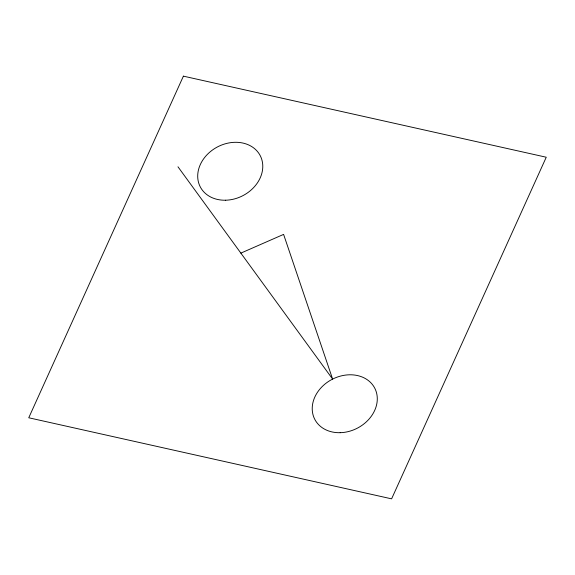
<?xml version="1.0" encoding="UTF-8"?>
<svg xmlns="http://www.w3.org/2000/svg" width="575" height="575" viewBox="0 0 575 575"><rect width="100%" height="100%" fill="white"/><g stroke="black" fill="none" stroke-linecap="round" stroke-linejoin="round"><path stroke-width="0.86" d="M240.853 253.122L283.597 234.392L332.616 379.083L177.977 166.8M183.396 76.152L28.75 417.773L391.604 498.848L546.25 157.227L183.396 76.152M225.666 200.215A33.803 27.485 -27.7 0 0 260.432 156.062A33.803 27.485 -27.7 0 0 204.628 157.507A33.803 27.485 -27.7 0 0 225.666 200.215M340.184 432.695A33.803 27.485 -27.7 0 0 374.943 388.542A33.803 27.485 -27.7 0 0 319.147 389.987A33.803 27.485 -27.7 0 0 340.184 432.695"/></g></svg>
